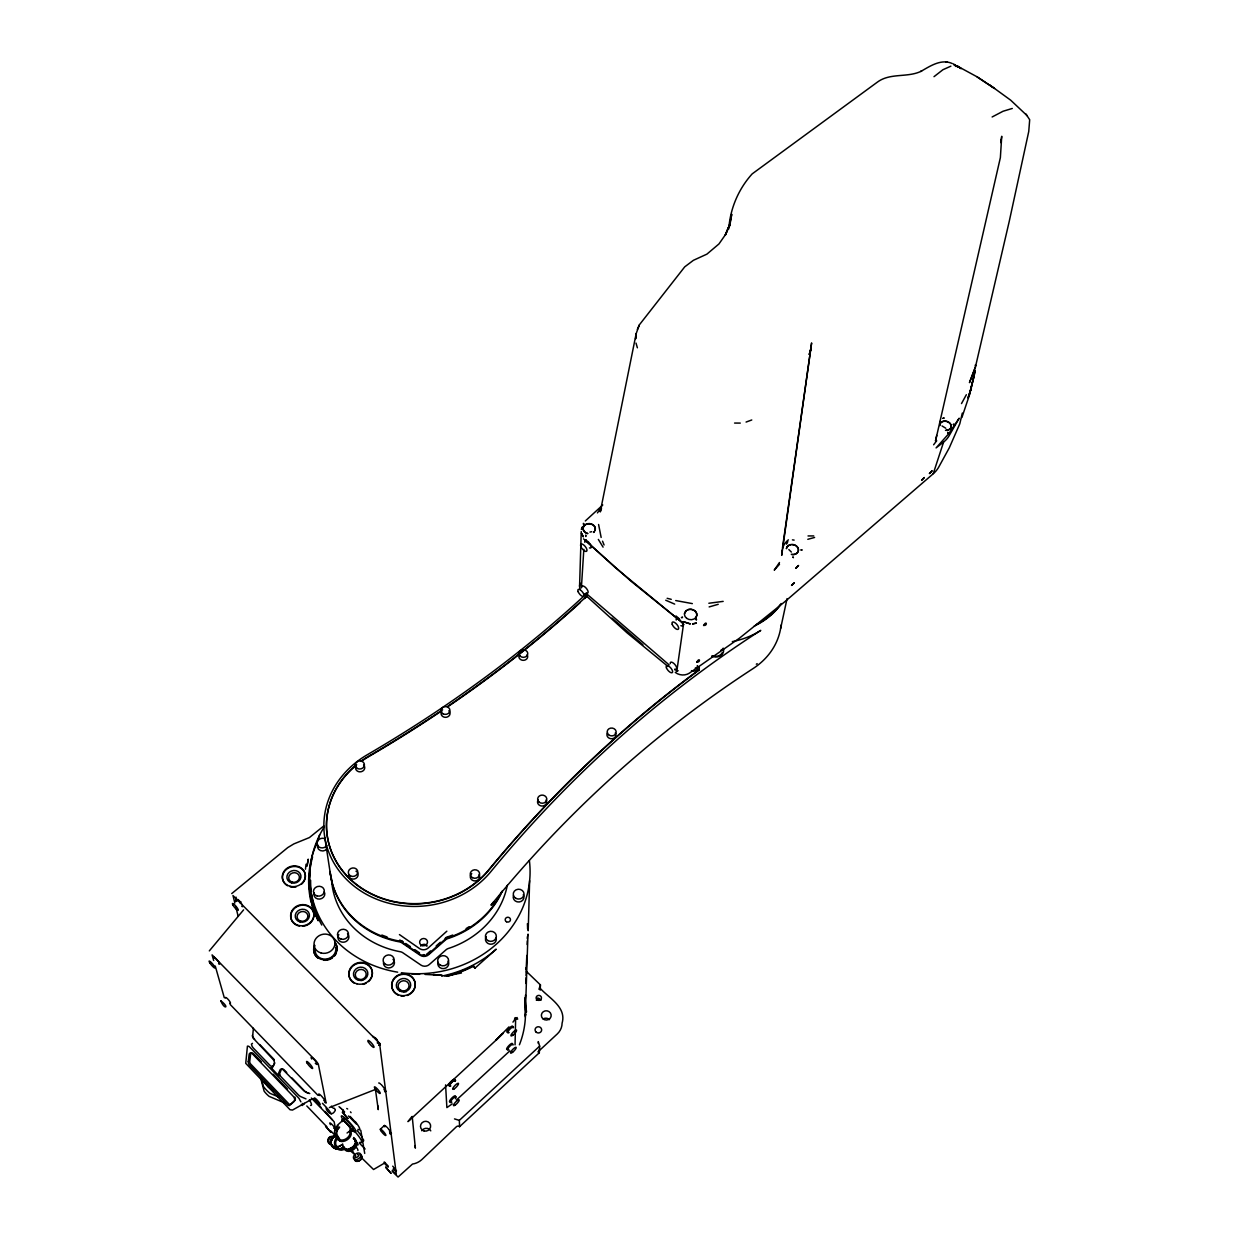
<?xml version="1.0" encoding="UTF-8"?>
<svg xmlns="http://www.w3.org/2000/svg" width="1239" height="1239" viewBox="0 0 1239 1239"><rect width="100%" height="100%" fill="white"/><g stroke="black" fill="none" stroke-linecap="round" stroke-linejoin="round"><path stroke-width="1.5" d="M526.157 975.682L526.157 973.684M584.204 524.097L583.399 523.385L583.352 524.221M356.584 765.005A90.184 80.225 -5.9 0 0 355.717 884.15A90.184 80.225 -5.9 0 0 488.739 870.181A2251.48 1591.573 60.5 0 1 699.245 669.958L699.276 666.814M515.052 1044.88L515.594 1020.564A24.3 6.241 -46.4 0 0 515.052 1018.799M936.715 435.431L935.491 441.084L1000.369 157.616L1001.731 136.275L1000.911 141.184M240.939 901.791L240.041 902.813M538.95 989.28L540.436 984.928L526.56 971.562M528.217 930.164L528.263 928.538M528.217 930.721L529.626 880.697M579.573 586.357L581.246 531.562M524.732 1007.199L525.553 994.979M525.925 983.472L526.095 977.679M526.017 972.569L526.823 955.455M527.164 944.536L527.272 940.85M525.259 1016.832L527.876 936.947M540.189 990.162L540.436 984.928M392.174 1171.335L398.075 1177.035L412.479 1164.071A17.005 16.246 -24.2 0 0 421.895 1159.534L456.448 1126.716A2.246 2.153 -16.6 0 1 459.545 1126.7L539.321 1052.747L539.662 1046.119L538.268 1041.596L538.268 1043.377M947.696 432.411L947.912 433.232L947.804 432.411M581.385 587.875L583.832 549.357M953.225 424.388C954.51 423.506 952.605 426.448 954.015 424.218M1000.895 141.494L1000.802 142.624L1001.035 139.697M331.293 1113.876C320.607 1097.135 329.078 1122.364 335.304 1110.283M349.909 1130.169L350.652 1131.377A7.511 5.002 -34.3 0 1 348.469 1138.827A7.511 5.002 -34.3 0 1 339.858 1141.134L340.075 1139.787A6.613 4.414 -34.3 0 0 347.54 1137.696A6.613 4.414 -34.3 0 0 349.522 1131.253L347.044 1133.004M585.598 535.48L585.83 536.518L585.83 535.155M637.342 329.45L639.262 325.083L636.165 333.647L635.638 338.897L636.118 334.189M782.212 549.791L781.701 555.351L811.622 342.924L782.475 547.87M939.72 422.623L939.843 421.446M396.48 1170.87L394.327 1169.554M305.475 869.22L306.033 864.264M696.272 618.911C696.659 621.901 696.426 617.765 696.024 619.686M253.406 1028.262L252.802 1034.488M687.722 609.851C692.338 608.008 698.997 611.803 696.086 617.394M252.632 1034.921L252.477 1035.742A8.766 4.197 34.8 0 0 253.174 1038.143L272.89 1059.175A3.531 2.122 61.4 0 1 274.206 1063.79L272.642 1067.151A3.578 2.153 61.4 0 1 271.697 1067.724A3.438 2.06 61.4 0 1 271.078 1067.662L278.992 1076.118L278.543 1074.832A3.593 2.153 61.1 0 1 278.558 1073.268L280.076 1069.877A3.531 2.137 61.2 0 1 283.406 1070.078L304.345 1091.218A8.859 4.29 35.9 0 0 307.644 1092.937L308.991 1093.356M683.541 623.976L676.959 670.191L674.945 669.927M358.21 1144.836L353.704 1137.51M380.311 1043.548C378.855 1046.258 377.539 1045.344 380.296 1044.911M961.913 417.481L969.099 396.077L975.093 370.817M395.551 1169.926A5.126 0.929 48.8 0 1 395.411 1170.545L394.436 1169.941L395.04 1169.012M699.245 669.958L699.307 669.571A2252.688 1592.223 60.5 0 0 488.739 869.84A90.199 80.241 -5.9 0 1 355.686 883.794A90.199 80.241 -5.9 0 1 356.538 764.633M307.226 865.039L308.217 859.169L307.04 866.247M335.32 1130.34A6.474 4.491 -52.4 0 1 338.046 1125.833C332.888 1129.132 333.756 1136.163 338.262 1139.849L338.479 1138.502M974.443 374.596L975.093 370.864M729.709 226.133L731.738 214.27L729.57 225.033L726.426 232.7L725.295 235.193L729.632 224.801L725.14 235.116L718.961 243.944L706.911 254.134L693.406 260.314L684.733 266.85L639.324 324.897M728.78 228.921C730.158 208.555 738.552 188.917 752.181 173.878L877.398 82.115C889.958 72.76 906.809 77.747 920.531 71.568L921.63 71.041L920.825 71.428C930.148 66.116 941.144 58.574 952.218 63.514M636.165 333.647L600.249 511.924L601.504 508.532M780.601 628.56L787.059 598.623M962.316 413.098L959.791 423.815L949.306 447.79L938.852 466.871A35.823 28.234 13.3 0 1 933.215 473.778L785.185 601.426L739.296 638.302L689.333 673.18A11.027 9.401 8.3 0 1 675.27 672.405M975.48 366.759L1009.243 221.363L1028.742 131.504L1029.686 119.734L1025.877 113.942M969.92 392.748L974.086 376.083L969.099 396.077M384.555 1090.32L384.555 1089.189M684.47 613.568L686.406 610.595M933.261 473.639L943.591 442.06A37.015 26.468 18 0 0 949.089 435.818L959.156 418.224L948.842 433.604L936.08 447.914L943.591 442.06M319.6 834.962L317.122 842.489A111.727 100.839 -6.9 0 0 311.19 902.704M786.517 544.138L787.725 541.536L787.028 542.667M411.658 1116.881L407.987 1121.636L496.096 1040.11L508.95 1026.899M446.845 931.186L428.121 948.067A6.598 6.056 -8.6 0 1 419.649 948.64L399.423 934.578M274.779 1063L273.091 1066.469M384.617 1090.32L384.415 1089.313M231.739 893.582L287.789 847.569L293.875 843.898L309.394 837.579L323.828 825.902M961.51 403.573L966.343 394.73M779.47 562.506L774.251 570.141L779.501 564.287M364.715 1153.416L360.781 1130.309M936.715 440.743L933.617 444.786M597.43 512.9L601.519 507.061M682.488 617.58L681.404 617.657L682.441 616.991M512.946 1022.113L515.997 1018.396M243.618 909.844L209.314 950.902M355.113 1121.93L350.126 1116.401M514.386 1019.852L517.081 1017.529L517.639 1019.263M409.66 1119.901L410.078 1119.514M395.195 1170.452L393.971 1167.727M390.068 1133.158L391.447 1133.437L389.82 1133.762M537.927 1051.896L557.256 1033.976A16.246 15.333 1 0 0 562.103 1023.166C566.703 1007.137 549.202 998.247 540.312 988.459M459.607 1126.747L459.328 1120.381L539.662 1046.119M452.22 1103.903L446.876 1107.62L445.575 1084.884M456.448 1100.015L509.833 1050.873M585.319 520.969L602.774 504.985M380.342 1129.225L384.415 1125.508M337.116 1125.508L342.584 1120.567M273.184 1066.392L270.613 1066.02L253.468 1048.194A7.759 5.715 22.9 0 1 251.966 1045.979L251.455 1044.121L252.477 1043.346M444.925 976.146A111.107 100.282 -6.9 0 0 473.391 965.754L474.909 968.17L496.204 949.182A109.791 99.105 -6.9 0 1 441.673 976.131M430.522 950.902L427.703 953.364A5.25 4.817 -8.8 0 1 426.727 954.045M436.159 945.946L440.372 942.244M447.155 937.489L428.508 953.844A6.567 6.04 -8.8 0 1 420.083 954.402L399.841 940.633M385.685 1091.094C384.508 1091.667 383.889 1092.086 385.949 1091.296M372.908 1036.532L372.769 1036.656M339.021 1106.659L340.291 1107.666M681.605 622.133L682.24 622.737L681.543 622.133M236.463 901.156L236.014 897.578A3.825 0.79 50.2 0 1 236.045 897.144M236.463 900.815L235.178 900.923L235.999 901.527M586.357 539.832L584.436 539.739L631.24 581.401L681.45 621.901M934.005 76.679L942.925 69.725L950.871 66.163M342.63 1144.371L338.061 1147.082L335.258 1146.493A7.419 6.892 -69.2 0 1 337.767 1136.721M343.513 1147.268L339.827 1149.281L337.008 1148.692L339.935 1148.646A6.365 1.456 -39.9 0 0 343.513 1147.082M514.603 1018.195L515.486 1017.606M385.36 1162.585L373.543 1169.508L361.494 1157.737M681.373 621.947L615.287 567.586L584.777 539.724M312.507 1098.807L292.497 1110.067L290.019 1109.726L245.74 1063.356L247.428 1046.134L248.265 1046.181A3.671 2.184 61.8 0 1 249.844 1047.187L298.475 1097.785A3.717 2.23 60.6 0 1 299.699 1099.69L300.891 1101.827M335.258 1146.493L338.17 1146.447A6.365 1.456 -39.9 0 0 342.754 1144.155M992.129 116.977L1003.063 111.247L1012.294 108.459M236.386 900.598L236.417 899.87A5.73 1.177 50.2 0 1 236.231 898.74M329.388 1107.558L375.324 1089.484M746.079 422.065L751.763 419.975M583.523 538.903L583.786 538.965M709.142 606.924L718.217 604.307M807.797 539.306L814.612 537.463M589.934 532.089L591.684 531.686M461.466 972.987L452.7 974.721A111.727 100.839 -6.9 0 1 447.155 976.224M723.173 601.38L708.847 603.254M357.932 1150.458L357.715 1149.188M813.744 535.929L808.029 535.945M734.572 423.057L740.272 423.088M412.122 974.21L419.634 974.303M945.992 62.012L947.107 62.027M454.496 1118.894L459.328 1120.381M425.07 974.412L433.944 974.892M438.234 975L441.564 975.248M433.201 974.597L442.524 975.434M433.542 974.52L437.181 974.907M349.522 1131.253L350.652 1131.377M792.433 539.863L794.137 540.111M675.72 600.559L692.338 603.61M308.728 1093.309L309.781 1093.541M305.971 1098.885L300.628 1096.577A7.821 5.854 25 0 1 298.274 1094.78L280.603 1076.335L279.658 1073.671L281.238 1069.691A3.082 1.859 61.2 0 1 284.134 1069.877L286.72 1072.54M667.14 598.313L671.244 599.335M346.75 1108.471L347.679 1108.998M278.667 1096.995L270.056 1093.356A29.519 22.008 24.2 0 1 263.38 1086.371L261.46 1079.138M285.032 1103.097L269.142 1096.391A25.849 19.328 24.2 0 1 264.108 1091.125L260.531 1077.62M665.73 600.234L674.697 604.121M394.591 1169.662L393.661 1169.105M956.895 65.868L976.921 76.741L994.452 88.403L976.921 76.741M273.308 1091.032L268.027 1086.649L264.434 1081.755M945.806 428.245L942.043 425.953M324.603 1102.183L326.12 1103.066L318.299 1064.022L316.348 1061.281L212.086 954.882L213.666 960.473M954.138 64.536L958.165 66.999L953.349 64.056L956.059 66.534M960.845 68.284L957.437 66.132L961.061 68.718M229.711 1003.327C232.978 1004.519 225.018 994.917 225.297 998.061M405.711 943.452L410.295 946.55M414.879 949.663L419.463 952.776M989.775 85.011L1010.652 100.158L1027.224 115.769M333.725 1128.218C337.751 1129.736 326.972 1118.74 330.488 1124.687M667.976 666.427L627.151 632.928L583.739 593.574M675.952 615.953L678.895 618.447M585.985 593.264L669.106 664.894M611.958 618.091L642.933 644.791M340.229 1107.62L341.639 1108.905M304.159 1090.599L291.862 1077.899M788.825 549.558L791.365 552.052M352.573 1131.052C365.474 1137.061 335.103 1106.102 342.506 1119.049M796.445 546.198L797.235 546.972A6.071 4.971 11.2 0 1 797.668 552.424A6.071 4.971 11.2 0 1 791.891 554.607M342.057 1109.339L344.643 1111.987M348.5 1115.983L356.243 1123.959M384.214 1161.934L388.256 1166.1M392.283 1170.282L396.325 1174.448L379.552 1043.284L232.978 895.534L234.852 903.03M384.136 1163.018L388.148 1167.184M230.144 1004.442L317.958 1095.307M322.45 1103.314L326.461 1107.465M359.233 1142.947L364.142 1148.042A5.73 1.022 48.9 0 0 365.133 1149.002M312.878 1098.916L320.916 1107.248M324.943 1111.414L334.158 1121.884L335.583 1129.194M259.679 1044.508L273.633 1058.973A3.082 1.859 61.4 0 1 274.33 1059.918M311.33 1098.033L332.455 1119.948M306.807 1105.962L326.926 1126.886M330.937 1131.068L334.964 1135.249M261.414 1061.962L253.577 1053.816A3.051 1.828 61.7 0 0 250.603 1054.234L249.72 1061.544A3.082 1.843 61.6 0 0 250.433 1063.774L288.981 1104.026A3.128 1.874 60.7 0 0 290.638 1104.259L294.882 1100.371A3.082 1.859 60.7 0 0 294.851 1097.057M273.169 1074.198L287.525 1089.143M539.275 1052.701L539.321 1052.747A2.184 2.075 0 0 1 539.368 1049.82M331.402 1106.164L333.26 1108.27M351.133 1151.496L354.23 1153.989L352.728 1151.279M254.599 1039.242L253.484 1037.879A6.598 3.159 34.8 0 1 252.555 1035.432M392.717 1166.162L393.382 1166.952M473.391 965.754L474.909 968.17M356.662 1147.701L357.25 1148.476M350.451 1111.863L351.071 1112.684M334.36 1108.239L335.18 1109.571M340.075 1139.787L337.349 1135.358A6.489 4.491 -52.4 0 1 339.641 1127.118C334.484 1130.402 335.351 1137.448 339.858 1141.134M598.344 539.43L603.083 547.142M602.541 541.18L604.074 544.99M415.003 1145.579L415.375 1148.135L412.2 1116.401M636.01 343.095L637.388 347.803M215.261 966.048L224.29 997.705M235.782 906.778L238.12 916.163M975.604 365.753L975.387 364.87L975.62 365.877M598.592 524.5L601.147 537.447M343.157 1109.896L343.822 1113.567M324.788 837.456L330.581 875.276M375.309 1088.492L378.251 1109.633L378.189 1108.704M524.871 997.891L526.529 1012M524.763 1001.422L524.84 1002.444M515.966 1017.947L516.043 1019.263M525.925 967.953L526.002 969.146M527.334 936.761L527.334 938.806M580.332 589.532A10.795 9.029 4.1 0 1 580.193 583.213M781.128 603.548A80.489 66.674 8.6 0 1 756.208 624.688M594.875 530.85A6.118 5.033 4 0 0 588.432 523.787L586.496 524.236A6.118 5.033 4 0 0 583.151 529.177A6.118 5.033 4 0 0 587.673 533.637M594.302 531.701A6.118 5.033 4 0 1 593.543 532.46M587.751 533.436A6.102 5.033 4 0 1 583.399 526.993A6.102 5.033 4 0 1 591.297 523.896A6.102 5.033 4 0 1 594.875 530.633M594.317 531.485A6.102 5.033 4 0 1 593.558 532.243M782.521 548.49A25.167 20.351 30.7 0 1 788.391 539.832M786.44 548.536A6.071 4.971 11.2 0 1 790.931 544.711M792.108 544.649A6.071 4.971 11.2 0 1 795.5 545.563M786.44 548.567A6.071 4.971 11.2 0 1 793.239 544.541A6.071 4.971 11.2 0 1 798.396 550.643A6.071 4.971 11.2 0 1 791.272 554.282M945.481 430.351A5.761 4.476 14 0 0 950.902 427.703A5.761 4.476 14 0 0 948.749 422.422L948.331 422.158A5.761 4.476 14 0 0 942.476 421.694A5.761 4.476 14 0 0 939.812 425.581A5.761 4.476 14 0 1 944.97 421.043A5.761 4.476 14 0 1 951.196 425.597A5.761 4.476 14 0 1 946.317 430.181M589.749 543.456A4.538 1.905 51.2 0 1 591.204 547.034A4.538 1.905 51.2 0 1 589.454 547.886M584.87 542.341A4.538 1.905 51.2 0 1 585.861 540.576A4.538 1.905 51.2 0 1 588.99 542.543M681.496 621.42A4.631 1.982 49.7 0 1 682.875 624.983A4.631 1.982 49.7 0 1 680.892 625.695M676.215 620.042A4.631 1.982 49.7 0 1 678.151 618.586M679.003 619.02A4.631 1.982 49.7 0 1 679.87 619.67M581.912 586.883A4.398 1.781 50.8 0 1 584.622 586.728A4.398 1.781 50.8 0 1 587.983 591.235A4.398 1.781 50.8 0 1 586.419 592.954M670.284 663.639A4.476 1.859 49.4 0 1 672.669 662.602A4.476 1.859 49.4 0 1 676.525 667.248A4.476 1.859 49.4 0 1 674.806 669.091M732.326 641.632A80.07 66.503 8.6 0 0 760.761 630.388A2245.517 1587.717 60.5 0 0 490.876 871.621A92.832 82.595 -5.9 0 1 348.469 881.301A92.832 82.595 -5.9 0 1 367.116 754.845A1131.517 760.111 -10.9 0 0 585.985 594.131M587.301 596.036A1133.964 761.815 -10.9 0 1 584.545 598.576M580.379 602.402A1133.964 761.815 -10.9 0 1 447.775 706.726M441.285 711.109A1133.964 761.815 -10.9 0 1 368.51 756.735A90.184 80.225 -5.9 0 0 362.377 760.638M780.493 604.88A80.597 66.767 8.6 0 1 754.179 626.129M781.097 625.06A77.778 65.357 8.7 0 1 753.064 668.58A2130.615 1525.751 60.9 0 0 491.016 905.151A89.982 80.783 -6.5 0 0 493.246 902.286M722.368 652.519A7.511 6.365 9.5 0 1 715.027 656.314L711.759 656.02A8.131 6.892 9.5 0 0 720.819 655.555A8.131 6.892 9.5 0 0 723.173 648.136M722.476 649.205A8.177 6.923 9.5 0 1 720.819 650.274M501.795 891.461A89.673 80.597 -6.6 0 1 445.095 938.651M402.969 941.655A89.673 80.597 -6.6 0 1 330.085 871.544M420.656 946.085A3.934 3.624 -8.8 0 1 426.866 945.419M757.168 663.639A4.197 3.562 11.2 0 1 756.332 664.197M587.332 595.634A1134.274 761.908 -10.9 0 1 447.387 706.602M442.648 709.808A1134.274 761.908 -10.9 0 1 368.463 756.363A90.199 80.241 -5.9 0 0 360.843 761.319M697.294 665.591A4.398 3.748 8.8 0 1 691.47 670.624M615.272 732.946A4.491 3.918 5.5 0 1 614.296 737.886A4.491 3.918 5.5 0 1 608.535 737.778A4.491 3.918 5.5 0 1 607.513 732.807M546.105 799.976A4.584 4.073 1.7 0 1 545.005 805.118A4.584 4.073 1.7 0 1 539.12 805.025A4.584 4.073 1.7 0 1 538.175 799.836M479.106 874.61A4.693 4.244 -3.3 0 1 477.557 880.201A4.693 4.244 -3.3 0 1 471.3 879.349A4.693 4.244 -3.3 0 1 471.749 873.619M357.622 872.783A4.739 4.244 -10.8 0 1 354.354 878.993A4.739 4.244 -10.8 0 1 348.686 874.78M355.996 871.203A4.739 4.244 -10.8 0 1 356.925 871.884M363.585 765.052A4.6 4.011 -7.6 0 1 363.507 770.472A4.6 4.011 -7.6 0 1 357.328 771.076A4.6 4.011 -7.6 0 1 356.336 765.748M448.859 710.737A4.491 3.887 -2.7 0 1 448.921 715.987A4.491 3.887 -2.7 0 1 442.865 716.56A4.491 3.887 -2.7 0 1 441.765 711.403M527.133 654.765A4.398 3.763 1.3 0 1 526.048 659.504A4.398 3.763 1.3 0 1 520.395 659.396A4.398 3.763 1.3 0 1 519.497 654.61M697.882 666.381A4.414 3.763 8.8 0 1 695.265 668.1M421.725 1130.758A5.266 5.033 -20.9 0 1 430.785 1130.851M321.768 925.053A109.791 99.105 -6.9 0 1 311.547 894.527M311.113 890.996A109.791 99.105 -6.9 0 1 310.633 880.325M473.406 966.265A111.045 100.235 -6.9 0 1 446.814 976.208M318.144 920.763A111.045 100.235 -6.9 0 1 309.363 883.02M309.456 877.491A111.045 100.235 -6.9 0 1 309.889 871.962M529.394 860.625A110.317 99.445 -6.8 0 1 401.405 972.723M397.657 972.166A110.317 99.445 -6.8 0 1 324.277 826.816M525.166 1006.037A95.806 89.611 -9.1 0 1 519.42 1044.802M525.088 1002.878A95.992 89.611 -11 0 1 525.522 1010.374M327.313 848.607A5.39 4.786 -11.4 0 1 317.742 844.812M324.262 891.786A5.467 4.91 -13.3 0 1 319.739 899.08A5.467 4.91 -13.3 0 1 314.226 892.823M347.509 933.664A5.529 5.018 -13.7 0 1 347.4 940.478A5.529 5.018 -13.7 0 1 339.982 941.268A5.529 5.018 -13.7 0 1 338.82 934.593M393.026 959.28A5.545 5.08 -11.9 0 1 390.796 967.597A5.545 5.08 -11.9 0 1 383.424 962.765M448.146 961.061A5.514 5.095 -7.8 0 1 443.81 968.619A5.514 5.095 -7.8 0 1 438.017 962.161M496.189 937.954A5.452 5.033 -3.2 0 1 490.04 944.18A5.452 5.033 -3.2 0 1 486.23 936.607M523.292 894.697A5.39 4.91 -0.4 0 1 519.187 901.977A5.39 4.91 -0.4 0 1 513.411 895.735M507.309 885.343A88.743 79.993 -6.8 0 1 448.348 948.485A6.458 5.963 -6.9 0 0 445.994 949.833L429.283 964.546A6.489 5.978 -9.1 0 1 420.966 965.104L402.83 952.76A6.505 5.963 -11 0 0 400.336 951.738A88.743 79.993 -6.8 0 1 331.479 878.405M326.848 845.556A5.405 4.786 -11.4 0 1 319.368 847.213A5.405 4.786 -11.4 0 1 317.865 840.6A5.405 4.786 -11.4 0 1 325.346 838.942M502.291 891.166A89.611 80.55 -6.6 0 1 447.883 938.589A6.536 6.009 -6.7 0 0 445.513 939.936L428.632 954.742A6.551 6.025 -8.8 0 1 420.238 955.315L401.916 942.879A6.567 6.009 -10.6 0 0 399.392 941.857A89.611 80.55 -6.6 0 1 330.147 871.698M399.639 940.138A7.883 7.217 -10.6 0 1 400.708 940.416M401.73 940.835A7.883 7.217 -10.6 0 1 402.66 941.377M494.702 901.837A88.372 79.42 -6.6 0 1 492.704 904.702M469.194 926.664A88.372 79.42 -6.6 0 1 466.081 928.584M452.715 935.042A88.372 79.42 -6.6 0 1 447.449 936.932A7.837 7.217 -6.6 0 0 445.467 937.877M387.048 936.916A88.372 79.42 -6.6 0 1 381.86 935.027M424.404 954.711A5.25 4.817 -8.8 0 1 423.196 954.665M422.22 945.558A3.934 3.609 -8.8 0 1 426.928 946.209M318.051 920.236A111.107 100.282 -6.9 0 1 312.569 856.877M315.186 915.234A111.727 100.839 -6.9 0 1 311.639 904.516M334.824 942.213A11.817 10.717 -15.2 0 1 333.864 956.105A11.817 10.717 -15.2 0 1 318.857 958.305A11.817 10.717 -15.2 0 1 314.629 945.171M543.379 1018.799A5.064 4.77 1 0 1 549.481 1019.635M537.215 998.138A2.153 2.013 0.3 0 1 539.29 998.68M536.332 1000.229A2.664 2.493 0.4 0 1 540.947 1000.291M450.191 1085.008A4.228 1.084 -46 0 1 448.983 1084.063A4.228 1.084 -46 0 1 453.102 1079.742A4.228 1.084 -46 0 1 454.31 1080.687M450.423 1101.765A4.151 1.038 -46 0 1 450.144 1100.062A4.151 1.038 -46 0 1 454.124 1096.159A4.151 1.038 -46 0 1 455.085 1097.181M508.052 1048.999A4.058 1.022 -46.5 0 1 506.906 1048.209A4.058 1.022 -46.5 0 1 510.53 1044.136A4.058 1.022 -46.5 0 1 512.311 1044.229M508.3 1031.824A4.135 1.053 -46.5 0 1 507.247 1030.755A4.135 1.053 -46.5 0 1 511.289 1026.512A4.135 1.053 -46.5 0 1 512.327 1027.596M450.81 1085.906A4.228 1.084 -46 0 1 449.772 1084.853A4.228 1.084 -46 0 1 453.722 1080.64A4.228 1.084 -46 0 1 455.271 1081.151M450.407 1086.061A4.104 1.053 -46 0 1 450.051 1084.45A4.104 1.053 -46 0 1 453.846 1080.594A4.104 1.053 -46 0 1 455.193 1081.213M451.863 1102.137A4.027 1.007 -46 0 1 450.841 1101.053A4.027 1.007 -46 0 1 455.054 1096.887A4.027 1.007 -46 0 1 455.348 1098.714M508.873 1049.681A3.949 0.991 -46.5 0 1 507.758 1048.922A3.949 0.991 -46.5 0 1 511.273 1044.957A3.949 0.991 -46.5 0 1 512.992 1045.035M509.136 1032.521A4.027 1.022 -46.5 0 1 507.99 1031.7A4.027 1.022 -46.5 0 1 511.583 1027.673A4.027 1.022 -46.5 0 1 513.333 1027.781M299.528 926.106A11.678 10.485 -15 0 1 293.318 909.55A11.678 10.485 -15 0 1 312.77 910.588A11.678 10.485 -15 0 1 302.548 926.276M334.871 942.755A11.755 10.671 -15.2 0 1 337.023 950.623M336.187 953.364A11.755 10.671 -15.2 0 1 334.607 955.842M332.408 957.886A11.755 10.671 -15.2 0 1 323.704 960.256M318.144 958.274A11.755 10.671 -15.2 0 1 314.768 945.713M335.692 947.185A10.501 9.525 -15.2 0 1 326.167 959.079A10.501 9.525 -15.2 0 1 315.062 949.399M354.23 983.162A11.801 10.81 -14.3 0 1 351.427 967.473A11.801 10.81 -14.3 0 1 368.68 965.584A11.801 10.81 -14.3 0 1 368.51 981.613M365.97 983.317A11.801 10.81 -14.3 0 1 363.073 984.37M361.153 980.498A5.452 5.002 -14.8 0 1 362.562 980.343M398.06 995.041A11.786 10.888 -11.8 0 1 394.869 978.067A11.786 10.888 -11.8 0 1 413.423 979.058A11.786 10.888 -11.8 0 1 407.042 995.521M404.007 996.11A11.786 10.888 -11.8 0 1 400.94 995.939M403.434 991.742A5.436 5.049 -12.3 0 1 406.237 991.773M287.463 885.699A11.554 10.268 -13.9 0 1 285.001 870.754A11.554 10.268 -13.9 0 1 301.898 869.004A11.554 10.268 -13.9 0 1 301.464 884.259M296.106 886.876A11.554 10.268 -13.9 0 1 290.158 886.783M527.396 923.674A103.766 94.923 -8 0 1 527.597 928.94M393.785 1169.57A5.126 0.929 48.8 0 1 393.166 1169.012M384.833 1126.84A4.182 0.79 48.9 0 1 384.648 1125.461M385.066 1125.631A4.182 0.79 48.9 0 1 386.986 1127.273M387.73 1128.063A4.182 0.79 48.9 0 1 388.427 1128.899M389.031 1129.72A4.182 0.79 48.9 0 1 389.511 1130.448M378.7 1083.025A4.383 0.883 49 0 1 380.636 1084.079M381.395 1084.791A4.383 0.883 49 0 1 383.532 1087.362M384.044 1088.152A4.383 0.883 49 0 1 384.493 1089.608M375.324 1037.833A5.932 1.254 49.1 0 1 376.857 1039.536M378.995 1042.634A5.932 1.254 49.1 0 1 379.459 1044.167M373.125 1036.454A4.615 0.976 49.1 0 1 377.802 1041.302A4.615 0.976 49.1 0 1 377.214 1042.866M237.795 899.406A5.73 1.177 50.2 0 1 239.886 901.373M242.813 906.483A4.46 0.914 50.2 0 1 241.729 906.251M237.191 900.815A4.46 0.914 50.2 0 1 237.749 899.886A4.46 0.914 50.2 0 1 240.939 903.014M241.62 903.912A4.46 0.914 50.2 0 1 242.178 904.764M214.006 958.274A4.507 0.821 50 0 1 215.214 958.01A4.507 0.821 50 0 1 219.133 962.688A4.507 0.821 50 0 1 218.591 963.756M319.259 1095.555A4.445 0.79 49.2 0 1 319.708 1094.44A4.445 0.79 49.2 0 1 323.704 1098.792A4.445 0.79 49.2 0 1 323.937 1100.65M311.717 1059.02A4.631 0.867 49.3 0 1 312.166 1057.765A4.631 0.867 49.3 0 1 316.332 1062.288A4.631 0.867 49.3 0 1 316.595 1064.316M316.022 1063.914A4.631 0.867 49.3 0 1 315.31 1063.325M357.266 1130.727A11.554 2.075 49 0 1 362.268 1137.356M363.182 1139.059A11.554 2.075 49 0 1 363.507 1140.995M355.252 1121.543A11.74 2.122 49 0 1 357.901 1129.318M343.776 1119.777A7.341 1.316 49 0 1 345.929 1119.7A7.341 1.316 49 0 1 352.155 1126.809A7.341 1.316 49 0 1 352.139 1129.333M342.475 1121.28A7.341 1.316 49.1 0 1 344.427 1120.892A7.341 1.316 49.1 0 1 350.807 1128.171A7.341 1.316 49.1 0 1 350.544 1130.479M342.444 1121.574A7.109 1.27 49.1 0 1 344.334 1121.202A7.109 1.27 49.1 0 1 350.498 1128.233A7.109 1.27 49.1 0 1 350.25 1130.464M338.262 1139.849A7.511 5.002 -34.3 0 1 337.658 1137.356M353.611 1138.13A7.388 4.956 -34.4 0 1 352.635 1147.484A7.388 4.956 -34.4 0 1 342.754 1146.354M355.144 1140.097A6.768 4.538 -34.4 0 1 354.215 1145.332A4.848 3.252 -34.4 0 1 352.867 1147.159M354.215 1145.332A6.768 4.538 -34.4 0 1 348.469 1148.925M345.557 1148.785A6.768 4.538 -34.4 0 1 344.457 1148.181M343.699 1147.283A6.768 4.538 -34.4 0 1 343.311 1146.121M353.254 1138.61A6.768 4.538 -34.4 0 1 354.369 1139.199M355.283 1140.112A6.876 4.615 -34.4 0 1 354.339 1145.44A6.876 4.615 -34.4 0 1 348.5 1149.095M344.938 1148.677A6.876 4.615 -34.4 0 1 344.411 1148.336A7.062 4.739 -34.5 0 0 353.827 1149.467A7.062 4.739 -34.5 0 0 354.741 1140.53M343.637 1147.407A6.876 4.615 -34.4 0 1 343.249 1146.245M353.967 1138.842A6.876 4.615 -34.4 0 1 354.493 1139.199M354.803 1139.71A6.876 4.615 -34.4 0 1 354.091 1146.617A6.876 4.615 -34.4 0 1 345.851 1149.467M344.736 1148.847A6.876 4.615 -34.4 0 1 343.575 1146.756M354.695 1139.973A6.644 4.46 -34.4 0 1 354.013 1146.648A6.644 4.46 -34.4 0 1 346.068 1149.389M344.969 1148.801A6.644 4.46 -34.4 0 1 344.225 1147.903M354.943 1139.926A6.876 4.615 -34.4 0 1 352.914 1148.026A6.876 4.615 -34.4 0 1 344.086 1148.15M355.175 1140.283A6.876 4.615 -34.4 0 1 353.13 1148.398A6.876 4.615 -34.4 0 1 344.318 1148.507M355.035 1140.747A6.52 4.383 -34.4 0 1 353.765 1147.887A6.52 4.383 -34.4 0 1 345.495 1149.405M344.752 1148.538A6.52 4.383 -34.4 0 1 344.396 1147.422M351.861 1147.918A4.848 3.252 -34.4 0 1 350.745 1148.491M357.56 1154.469A1.781 1.208 -34.6 0 1 358.334 1156.08A1.781 1.208 -34.6 0 1 356.011 1157.272A1.781 1.208 -34.6 0 1 355.639 1155.445M355.779 1153.819A4.166 2.819 -34.6 0 1 360.921 1155.306A4.166 2.819 -34.6 0 1 355.33 1159.549A4.166 2.819 -34.6 0 1 354.912 1154.469M359.775 1154.779A4.166 2.819 -34.7 0 1 361.726 1158.264A4.166 2.819 -34.7 0 1 356.739 1161.392A4.166 2.819 -34.7 0 1 354.803 1157.907M361.091 1156.064A3.562 2.416 -34.7 0 1 360.053 1160.293A3.562 2.416 -34.7 0 1 355.469 1160.339M342.522 1121.109A6.458 1.146 49.1 0 1 348.066 1125.182A6.458 1.146 49.1 0 1 350.018 1130.061M353.502 1130.092A11.554 2.06 49 0 1 361.045 1139.818A11.554 2.06 49 0 1 360.053 1142.157M345.123 1148.832A7.419 6.892 -69.2 0 1 337.008 1148.692M337.194 1149.157A7.295 6.784 -69 0 1 335.134 1135.482M337.209 1148.661A6.799 6.319 -69 0 1 332.052 1144.96M331.928 1139.818A6.799 6.319 -69 0 1 335.289 1135.915M336.884 1148.568A6.784 6.319 -69 0 1 335.273 1148.243M333.802 1147.484A6.784 6.319 -69 0 1 331.727 1144.882M334.979 1135.838A6.784 6.319 -69 0 0 331.262 1143.225A6.427 5.978 -69 0 1 331.293 1141.429M336.962 1148.352A6.551 6.087 -69 0 1 335.397 1148.042M333.988 1147.299A6.551 6.087 -69 0 1 331.975 1144.79M331.866 1139.834A6.551 6.087 -69 0 1 335.119 1136.07M338.402 1148.398A6.784 6.303 -69 0 1 335.119 1148.212M333.647 1147.453A6.784 6.303 -69 0 1 334.809 1135.807M338.247 1148.042A6.427 5.978 -69 0 1 335.134 1147.856M332.61 1146.044A6.427 5.978 -69 0 1 331.773 1144.666M331.665 1139.787A6.427 5.978 -69 0 1 334.855 1136.101M337.984 1148.46A6.954 6.474 -68.9 0 1 330.503 1143.117A6.954 6.474 -68.9 0 1 335.955 1134.955M330.968 1140.561A1.766 1.642 -68.7 0 1 331.572 1139.369M331.045 1144.48A4.104 3.81 -68.6 0 1 328.831 1139.353A4.104 3.81 -68.6 0 1 333.818 1136.767M331.247 1144.48A4.089 3.81 -68.6 0 1 327.901 1139.679A4.089 3.81 -68.6 0 1 333.043 1136.581M331.154 1143.876A3.516 3.268 -68.6 0 1 328.831 1138.486M329.419 1137.805A3.516 3.268 -68.6 0 1 330.163 1137.294M342.196 1149.296A6.536 6.071 -69.2 0 1 337.999 1148.166M336.234 1145.967A6.536 6.071 -69.2 0 1 338.51 1137.541M309.363 1099.845A16.401 2.834 49.3 0 1 310.586 1105.42M304.236 1103.314A10.748 1.843 49.3 0 1 302.75 1103.732M302.316 1103.422A10.764 1.828 49.3 0 1 301.278 1105.018M308.186 1093.092A6.675 3.237 35.9 0 1 304.918 1091.218M793.316 557.581L792.774 556.9L793.425 557.55M801.927 549.977L801.075 549.961L801.927 549.977M525.506 1014.013L525.429 1015.469L525.506 1014.013M696.798 662.06C700.794 662.71 699.927 656.531 696.798 662.06M703.597 625.432C707.686 626.237 706.819 619.655 703.597 625.432M248.265 1061.467L248.28 1062.458A3.671 2.184 61.6 0 0 249.085 1064.595L287.882 1105.111A3.717 2.215 60.7 0 0 289.508 1105.513L294.123 1101.471A3.655 2.199 60.7 0 0 293.132 1096.221L252.648 1054.064A3.609 2.153 61.7 0 0 249.116 1054.559L248.265 1061.467M528.046 934.345L527.953 935.863L528.046 934.345M325.594 1126.251L330.859 1132.276L325.594 1126.251M791.582 585.381L794.323 582.795L791.582 585.381M795.779 568.314L798.489 565.542L795.779 568.314M342.429 1112.204L347.927 1118.445L342.429 1112.204M378.065 1106.272L377.833 1107.821L378.065 1106.272M677.81 670.733L676.308 671.461L677.795 670.81M581.447 529.27L582.671 526.621L581.447 529.27M921.708 480.174L924.248 477.588L921.708 480.174M929.467 473.499L931.991 470.913L929.467 473.499M385.67 1167.231L390.935 1173.225L385.67 1167.231M389.542 1131.935L390.378 1132.601L389.557 1131.873M810.802 349.15L809.253 354.385L810.802 349.15M971.391 387.792L968.062 397.765L971.391 387.792M975.449 366.961L969.518 382.51L975.449 366.961M502.941 1033.434L496.065 1040.156L502.941 1033.434M220.821 1000.833C224.336 1010.079 230.191 1007.834 220.821 1000.833M696.349 623.124L692.632 623.883L696.349 623.124M943.034 418.286L943.963 418.023L943.034 418.286M690.185 623.867L683.169 621.653L690.185 623.867M682.968 623.542L683.556 624.673L682.968 623.542M583.213 536.673L581.525 533.328L583.213 536.673M686.669 618.338A6.241 5.25 8.2 0 0 696.783 615.597A6.241 5.25 8.2 0 0 688.497 609.418A6.241 5.25 8.2 0 0 686.669 618.338M580.921 546.616A4.553 1.889 51.2 0 0 586.481 551.355A4.553 1.889 51.2 0 0 583.956 545.16A4.553 1.889 51.2 0 0 580.921 546.616M672.266 624.456A4.631 1.982 49.7 0 0 678.043 629.397A4.631 1.982 49.7 0 0 675.673 623.248A4.631 1.982 49.7 0 0 672.266 624.456M578.164 591.762A4.398 1.781 50.8 0 0 583.523 596.393A4.398 1.781 50.8 0 0 581.076 590.492A4.398 1.781 50.8 0 0 578.164 591.762M666.458 667.929A4.476 1.843 49.4 0 0 672.034 672.762A4.476 1.843 49.4 0 0 669.726 666.907A4.476 1.843 49.4 0 0 666.458 667.929M421.461 945.264A3.965 3.64 -8.6 0 0 427.517 942.198A3.965 3.64 -8.6 0 0 421.725 938.961A3.965 3.64 -8.6 0 0 421.461 945.264M608.519 734.681A4.491 3.918 5.5 0 0 616.031 733.039A4.491 3.918 5.5 0 0 610.486 728.145A4.491 3.918 5.5 0 0 608.519 734.681M538.934 802.005A4.6 4.089 1.8 0 0 546.647 800.301A4.6 4.089 1.8 0 0 541.071 795.206A4.6 4.089 1.8 0 0 538.934 802.005M472.462 877.677A4.708 4.259 -3.2 0 0 479.632 874.084A4.708 4.259 -3.2 0 0 472.678 870.305A4.708 4.259 -3.2 0 0 472.462 877.677M350.451 875.849A4.755 4.244 -10.7 0 0 357.777 872.256A4.755 4.244 -10.7 0 0 350.916 868.462A4.755 4.244 -10.7 0 0 350.451 875.849M357.328 768.443A4.6 4.011 -7.6 0 0 364.436 765.067A4.6 4.011 -7.6 0 0 357.761 761.458A4.6 4.011 -7.6 0 0 357.328 768.443M443.082 713.834A4.507 3.903 -2.7 0 0 449.958 710.582A4.507 3.903 -2.7 0 0 443.345 707.082A4.507 3.903 -2.7 0 0 443.082 713.834M520.179 656.174A4.414 3.763 1.3 0 0 527.597 654.626A4.414 3.763 1.3 0 0 522.269 649.902A4.414 3.763 1.3 0 0 520.179 656.174M506.472 921.754A2.633 2.416 -1.5 0 0 510.468 919.71A2.633 2.416 -1.5 0 0 506.565 917.557A2.633 2.416 -1.5 0 0 506.472 921.754M317.138 895.967A5.483 4.91 -13.2 0 0 324.231 890.005A5.483 4.91 -13.2 0 0 315.279 887.666A5.483 4.91 -13.2 0 0 317.138 895.967M341.236 939.177A5.545 5.018 -13.6 0 0 348.376 933.06A5.545 5.018 -13.6 0 0 339.3 930.69A5.545 5.018 -13.6 0 0 341.236 939.177M385.639 964.422A5.56 5.095 -11.8 0 0 394.172 960.086A5.56 5.095 -11.8 0 0 386.103 955.563A5.56 5.095 -11.8 0 0 385.639 964.422M440.217 965.135A5.529 5.111 -7.7 0 0 448.657 960.814A5.529 5.111 -7.7 0 0 440.542 956.291A5.529 5.111 -7.7 0 0 440.217 965.135M488.042 940.664A5.467 5.033 -3.2 0 0 496.343 936.405A5.467 5.033 -3.2 0 0 488.243 931.929A5.467 5.033 -3.2 0 0 488.042 940.664M515.873 898.368A5.405 4.925 -0.4 0 0 524.051 894.202A5.405 4.925 -0.4 0 0 516.028 889.834A5.405 4.925 -0.4 0 0 515.873 898.368M296.617 924.759A11.724 10.531 -15 0 0 313.885 914.413A11.724 10.531 -15 0 0 296.214 906.437A11.724 10.531 -15 0 0 296.617 924.759M356.94 983.843A11.848 10.857 -14.3 0 0 372.118 970.617A11.848 10.857 -14.3 0 0 352.697 965.506A11.848 10.857 -14.3 0 0 356.94 983.843M398.029 994.607A11.832 10.934 -11.8 0 0 415.235 983.859A11.832 10.934 -11.8 0 0 397.115 975.651A11.832 10.934 -11.8 0 0 398.029 994.607M290.065 886.288A11.616 10.315 -13.9 0 0 305.135 873.727A11.616 10.315 -13.9 0 0 286.24 868.833A11.616 10.315 -13.9 0 0 290.065 886.288M542.759 1018.628A4.925 4.646 3.4 0 0 551.014 1016.677A4.925 4.646 3.4 0 0 545.052 1010.9A4.925 4.646 3.4 0 0 542.759 1018.628M536.007 1032.025A3.299 3.113 2.4 0 0 541.536 1030.724A3.299 3.113 2.4 0 0 537.556 1026.837A3.299 3.113 2.4 0 0 536.007 1032.025M536.874 999.625A2.679 2.509 2.6 0 0 541.366 998.588A2.679 2.509 2.6 0 0 538.129 995.459A2.679 2.509 2.6 0 0 536.874 999.625M424.048 1130.959A5.111 4.91 -19.9 0 0 430.522 1124.997A5.111 4.91 -19.9 0 0 422.096 1122.689A5.111 4.91 -19.9 0 0 424.048 1130.959M454.171 1088.88A4.104 1.038 -46 0 0 458.538 1083.614A4.104 1.038 -46 0 0 454.063 1086.464A4.104 1.038 -46 0 0 454.171 1088.88M454.945 1105.25A4.042 1.007 -46 0 0 459.235 1100.077A4.042 1.007 -46 0 0 454.852 1102.911A4.042 1.007 -46 0 0 454.945 1105.25M512.621 1052.236A3.949 0.976 -46.5 0 0 516.105 1047.327A3.949 0.976 -46.5 0 0 511.413 1051.028A3.949 0.976 -46.5 0 0 512.621 1052.236M512.961 1035.107A4.027 1.022 -46.6 0 0 516.508 1030.105A4.027 1.022 -46.6 0 0 511.738 1033.837A4.027 1.022 -46.6 0 0 512.961 1035.107M300.039 921.955A7.171 6.427 -15 0 0 309.332 914.134A7.171 6.427 -15 0 0 297.67 911.068A7.171 6.427 -15 0 0 300.039 921.955M300.721 921.15A5.452 4.894 -15 0 0 307.783 915.203A5.452 4.894 -15 0 0 298.909 912.88A5.452 4.894 -15 0 0 300.721 921.15M321.133 952.992A10.547 9.571 -15 0 0 334.747 941.33A10.547 9.571 -15 0 0 317.525 936.823A10.547 9.571 -15 0 0 321.133 952.992M358.427 980.235A7.233 6.629 -14.3 0 0 367.704 972.166A7.233 6.629 -14.3 0 0 355.856 969.037A7.233 6.629 -14.3 0 0 358.427 980.235M359.047 979.368A5.514 5.049 -14.3 0 0 366.109 973.219A5.514 5.049 -14.3 0 0 357.095 970.834A5.514 5.049 -14.3 0 0 359.047 979.368M399.639 990.952A7.233 6.675 -11.8 0 0 410.713 985.268A7.233 6.675 -11.8 0 0 400.182 979.337A7.233 6.675 -11.8 0 0 399.639 990.952M400.631 990.224A5.498 5.08 -11.9 0 0 409.056 985.903A5.498 5.08 -11.9 0 0 401.049 981.396A5.498 5.08 -11.9 0 0 400.631 990.224M291.63 882.927A7.093 6.303 -13.9 0 0 300.845 875.261A7.093 6.303 -13.9 0 0 289.291 872.256A7.093 6.303 -13.9 0 0 291.63 882.927M292.311 882.168A5.39 4.801 -13.9 0 0 299.327 876.345A5.39 4.801 -13.9 0 0 290.53 874.053A5.39 4.801 -13.9 0 0 292.311 882.168M380.76 1130.541A4.182 0.79 48.9 0 0 385.623 1135.528A4.182 0.79 48.9 0 0 382.913 1130.99A4.182 0.79 48.9 0 0 380.76 1130.541M374.859 1088.322A4.383 0.867 49 0 0 379.955 1093.526A4.383 0.867 49 0 0 377.105 1088.678A4.383 0.867 49 0 0 374.859 1088.322M368.37 1041.984A4.615 0.976 49.1 0 0 373.744 1047.42A4.615 0.976 49.1 0 0 370.724 1042.2A4.615 0.976 49.1 0 0 368.37 1041.984M233.056 905.291A4.476 0.914 50.2 0 0 238.105 910.386A4.476 0.914 50.2 0 0 234.883 905.043A4.476 0.914 50.2 0 0 233.056 905.291M209.809 962.842A4.522 0.805 50 0 0 214.874 968.062A4.522 0.805 50 0 0 211.575 962.78A4.522 0.805 50 0 0 209.809 962.842M314.845 1099.458A4.445 0.774 49.2 0 0 319.941 1104.739A4.445 0.774 49.2 0 0 316.921 1099.845A4.445 0.774 49.2 0 0 314.845 1099.458M307.102 1063.047A4.631 0.852 49.4 0 0 312.414 1068.529A4.631 0.852 49.4 0 0 309.254 1063.341A4.631 0.852 49.4 0 0 307.102 1063.047"/></g></svg>
